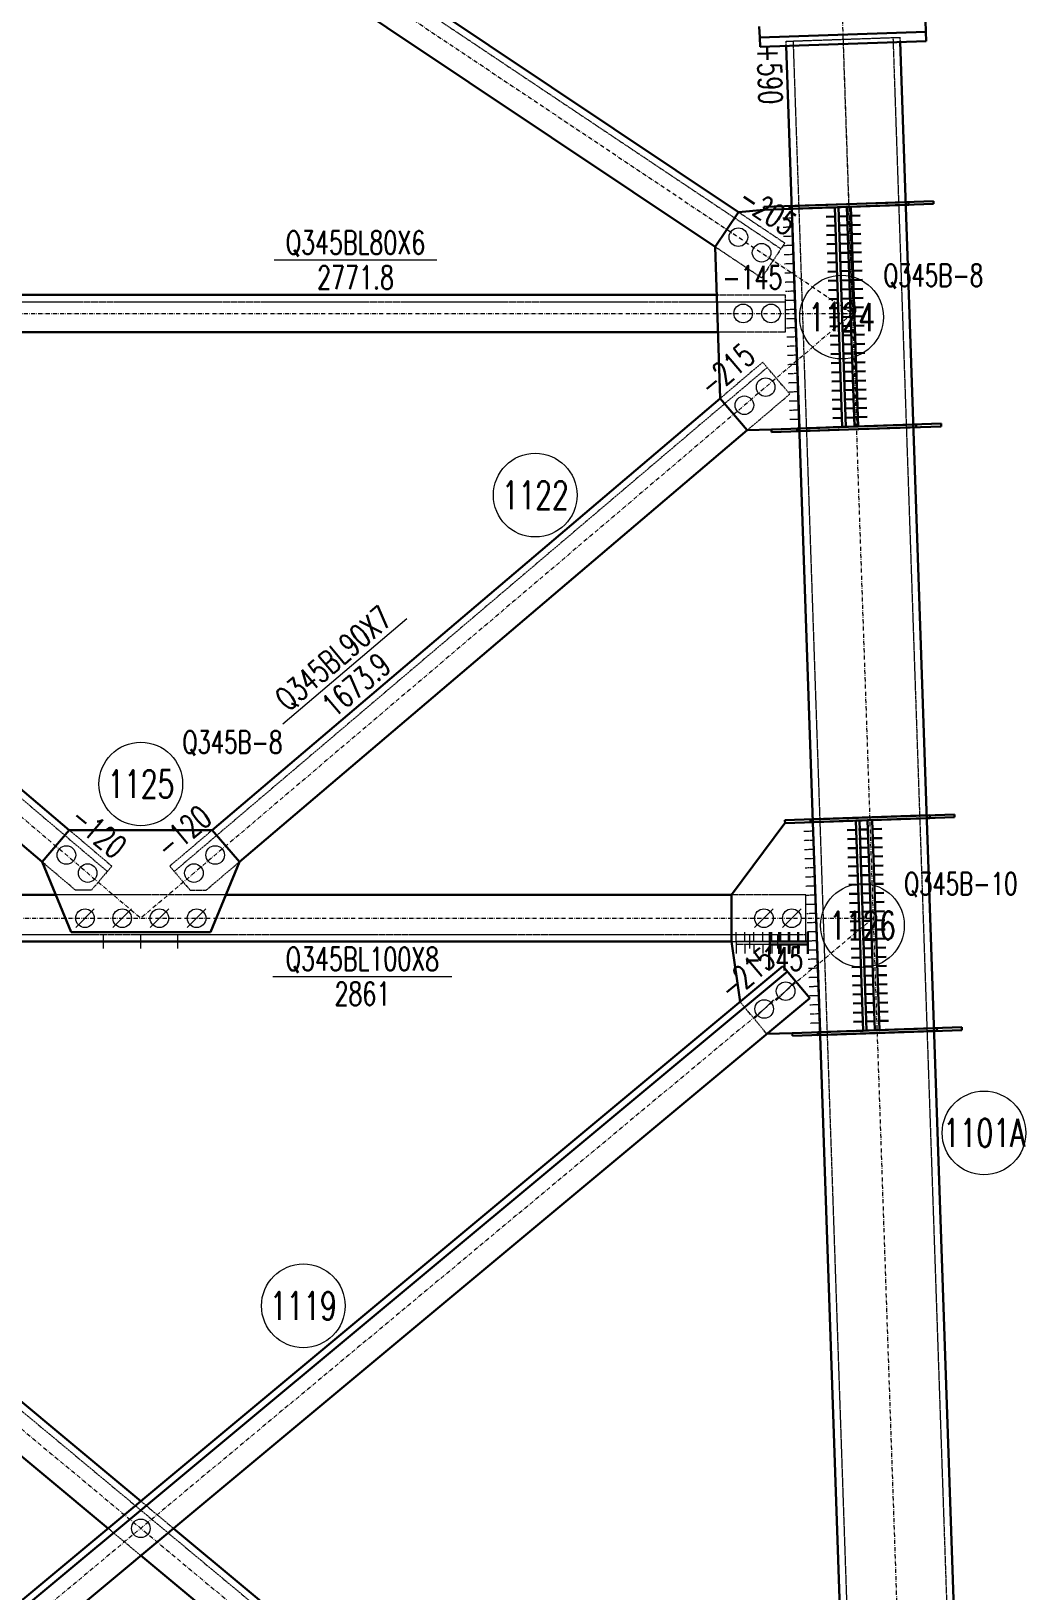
# Model space of a CAD drawing. Extents: x 4047 to 43290, y -150151 to -101862.
# Drawn here: x 40630 to 42769, y -133387 to -130033 of the extents above; entities that cross this region are included whole.
import ezdxf
from ezdxf.enums import TextEntityAlignment as Align

# ---------------------------------------------------------------- set-up
doc = ezdxf.new("R2010")
doc.units = 0
doc.header["$MEASUREMENT"] = 0
doc.linetypes.add('Dash', pattern=[2.75, 2, -0.75])
doc.linetypes.add('DashDot', pattern=[15.6, 9, -3, 0.6, -3])
doc.layers.get('0').update_dxf_attribs({"linetype": 'CONTINUOUS', "lineweight": 25})
doc.styles.get("Standard").update_dxf_attribs({"font": 'simplex.shx', "width": 0.7, "height": 3, "bigfont": 'gbhzfs.shx'})

# ---------------------------------------------------------------- blocks, each defined once
blk = doc.blocks.new('M20X45S')
at = {"color": 3, "linetype": 'Continuous', "lineweight": 13}
blk.add_circle((0, 0), 1, dxfattribs=at)
blk = doc.blocks.new('M20X55S')
at = {"color": 3, "linetype": 'Continuous', "lineweight": 13}
blk.add_line((-1, -1), (1, 1), dxfattribs=at)
blk.add_circle((0, 0), 1, dxfattribs=at)

msp = doc.modelspace()

# ---------------------------------------------------------------- linework, layer by layer
at = {"color": 2, "linetype": 'DashDot', "lineweight": 15}
for p, q in [((42132.42798, -122946.17005), (42396.27673, -130640.00207)), ((39403.13948, -128638.82499), (42396.27673, -130640.00207)), ((42376.05543, -130050.3487), (42639.90418, -137744.18072)), ((39334.47234, -130639.99872), (40865.39579, -131940.76644)), ((39334.51203, -130640.00207), (42396.27673, -130640.00207)), ((42396.31642, -130639.99872), (40865.39297, -131940.76644)), ((42440.88508, -131940.76675), (39197.25753, -134642.3559)), ((39289.90367, -131940.76675), (42533.53123, -134642.3559)), ((39289.90418, -131940.76718), (42440.88457, -131940.76718))]:
    msp.add_line(p, q, dxfattribs=at)
at = {"color": 1, "linetype": 'Dash', "lineweight": 20}
for p, q in [((39552.8236, -128702.81454), (42242.5319, -130501.12253)), ((42253.6274, -130054.54719), (42498.48346, -130046.15021)), ((42483.49227, -130046.66431), (42726.26289, -137125.85765)), ((42498.48346, -130046.15021), (42498.82619, -130056.14433)), ((42253.97013, -130064.54132), (42253.6274, -130054.54719)), ((42268.61859, -130054.03309), (42511.3892, -137133.22643)), ((42206.15118, -130417.0456), (42265.98838, -130414.99357)), ((42265.98838, -130414.99357), (42246.00013, -130415.67904)), ((42151.11153, -130421.95615), (42250.86899, -130488.65284)), ((42266.66335, -130434.6756), (42246.6751, -130435.36106)), ((42267.33831, -130454.35762), (42247.35006, -130455.04309)), ((42268.01328, -130474.03965), (42248.02503, -130474.72511)), ((42200.84647, -130563.47094), (42101.08901, -130496.77425)), ((42250.86899, -130488.65284), (42200.84647, -130563.47094)), ((42268.68825, -130493.72167), (42248.7, -130494.40714)), ((42269.36321, -130513.4037), (42249.37496, -130514.08917)), ((42270.03818, -130533.08572), (42250.04993, -130533.77119)), ((42270.71315, -130552.76775), (42250.7249, -130553.45322)), ((42271.38811, -130572.44977), (42251.39986, -130573.13524)), ((39479.51203, -130615.00207), (42251.27673, -130615.00207)), ((42104.5096, -130600.00207), (42251.27673, -130600.00207)), ((42251.27673, -130600.00207), (42251.27673, -130680.00207)), ((42272.06308, -130592.1318), (42252.07483, -130592.81727)), ((42272.73804, -130611.81383), (42252.74979, -130612.49929)), ((42273.41301, -130631.49585), (42253.42476, -130632.18132)), ((42274.08798, -130651.17788), (42254.09973, -130651.86334)), ((42251.27673, -130680.00207), (42107.1605, -130680.00207)), ((42274.76294, -130670.8599), (42254.77469, -130671.54537)), ((42275.43791, -130690.54193), (42255.44966, -130691.2274)), ((42276.11288, -130710.22395), (42256.12463, -130710.90942)), ((42203.33464, -130744.91806), (42111.88627, -130822.61827)), ((42261.60967, -130813.50392), (42203.33464, -130744.91806)), ((42276.78784, -130729.90598), (42256.79959, -130730.59145)), ((42277.46281, -130749.588), (42257.47456, -130750.27347)), ((39517.74162, -130756.34904), (40793.37284, -131840.20462)), ((42213.04714, -130756.34904), (40937.41592, -131840.20462)), ((42278.13778, -130769.27003), (42258.14953, -130769.9555)), ((42170.16152, -130891.20395), (42261.60967, -130813.50392)), ((42278.81274, -130788.95206), (42258.82449, -130789.63752)), ((42279.48771, -130808.63408), (42259.49946, -130809.31955)), ((42280.16267, -130828.31611), (42260.17443, -130829.00157)), ((42280.83764, -130847.99813), (42260.84939, -130848.6836)), ((42282.18757, -130887.36218), (42222.35037, -130889.41421)), ((42281.51261, -130867.68016), (42261.52436, -130868.36563)), ((42282.18757, -130887.36218), (42262.19932, -130888.04765)), ((40711.63859, -131751.0748), (40803.08534, -131828.77364)), ((41019.15016, -131751.0748), (40927.70341, -131828.77364)), ((42251.37601, -131736.03252), (42311.22111, -131733.98022)), ((42311.22111, -131733.98022), (42291.23286, -131734.66569)), ((42311.8948, -131753.62519), (42291.90655, -131754.31066)), ((42312.5685, -131773.27017), (42292.58025, -131773.95563)), ((42313.24219, -131792.91514), (42293.25394, -131793.60061)), ((40724.99658, -131880.52453), (40653.3639, -131819.66095)), ((41005.79217, -131880.52453), (41077.42486, -131819.66095)), ((42313.91589, -131812.56012), (42293.92764, -131813.24558)), ((40803.08534, -131828.77364), (40759.05532, -131880.59407)), ((40927.70341, -131828.77364), (40971.73344, -131880.59407)), ((42314.58958, -131832.20509), (42294.60133, -131832.89056)), ((42315.26328, -131851.85006), (42295.27503, -131852.53553)), ((41048.23511, -131890.76718), (40682.55365, -131890.76718)), ((40759.05532, -131880.59407), (40724.99658, -131880.52453)), ((40971.73344, -131880.59407), (41005.79217, -131880.52453)), ((42295.88457, -131890.76718), (42135.88457, -131890.76718)), ((42295.88457, -131990.76718), (42295.88457, -131890.76718)), ((42315.93698, -131871.49504), (42295.94873, -131872.18051)), ((42316.61067, -131891.14001), (42296.62242, -131891.82548)), ((42317.28437, -131910.78499), (42297.29612, -131911.47046)), ((42317.95806, -131930.42996), (42297.96981, -131931.11543)), ((42318.63176, -131950.07494), (42298.64351, -131950.7604)), ((39434.90418, -131975.76718), (42295.88457, -131975.76718)), ((42135.88457, -131990.76718), (42295.88457, -131990.76718)), ((42145.88457, -131990.76718), (42145.88457, -131970.77894)), ((42145.88457, -131990.76718), (42145.88457, -131996.76365)), ((42300.15773, -131990.76718), (42145.88457, -131990.76718)), ((42165.16872, -131990.76718), (42165.16872, -131970.77894)), ((42184.45286, -131990.76718), (42184.45286, -131970.77894)), ((42203.73701, -131990.76718), (42203.73701, -131970.77894)), ((42223.02115, -131990.76718), (42223.02115, -131970.77894)), ((42242.3053, -131990.76718), (42242.3053, -131970.77894)), ((42261.58944, -131990.76718), (42261.58944, -131970.77894)), ((42280.87359, -131990.76718), (42280.87359, -131970.77894)), ((42319.30545, -131969.71991), (42299.3172, -131970.40538)), ((42319.97915, -131989.36489), (42299.9909, -131990.05035)), ((42300.15773, -131990.76718), (42300.15773, -131970.77894)), ((42300.15773, -131996.76365), (42300.15773, -131990.76718)), ((42145.88457, -131996.76365), (42145.88457, -132016.75188)), ((42145.88457, -131996.76365), (42300.15773, -131996.76365)), ((42165.16872, -131996.76365), (42165.16872, -132016.75188)), ((42184.45286, -131996.76365), (42184.45286, -132016.75188)), ((42203.73701, -131996.76365), (42203.73701, -132016.75188)), ((42223.02115, -131996.76365), (42223.02115, -132016.75188)), ((42242.3053, -131996.76365), (42242.3053, -132016.75188)), ((42261.58944, -131996.76365), (42261.58944, -132016.75188)), ((42280.87359, -131996.76365), (42280.87359, -132016.75188)), ((42300.15773, -131996.76365), (42300.15773, -132016.75188)), ((42320.65285, -132009.00986), (42300.6646, -132009.69533)), ((39474.30668, -132055.31165), (42379.84338, -134475.30787)), ((42321.32654, -132028.65483), (42301.33829, -132029.3403)), ((42322.00024, -132048.29981), (42302.01199, -132048.98528)), ((42322.67393, -132067.94478), (42302.68568, -132068.63025)), ((42323.34763, -132087.58976), (42303.35938, -132088.27523)), ((42212.27377, -132189.73926), (42154.67522, -132120.58432)), ((42324.02132, -132107.23473), (42304.03307, -132107.9202)), ((42324.69502, -132126.87971), (42304.70677, -132127.56517)), ((42325.36872, -132146.52468), (42305.38047, -132147.21015)), ((42326.71611, -132185.81463), (42266.8789, -132187.86666)), ((42326.04241, -132166.16965), (42306.05416, -132166.85512)), ((42326.71611, -132185.81463), (42306.72786, -132186.5001)), ((40865.39438, -133194.41511), (40935.70864, -133252.97925)), ((40865.39438, -133311.54339), (40795.08011, -133252.97925))]:
    msp.add_line(p, q, dxfattribs=at)
at = {"color": 7, "linetype": 'Continuous', "lineweight": 30}
for p, q in [((42358.41299, -130411.824), (42338.88416, -130412.49372)), ((42384.56275, -130410.92723), (42364.57451, -130411.6127)), ((42366.22453, -130411.55612), (42385.75336, -130410.8864)), ((42392.55804, -130410.65305), (42412.54628, -130409.96758)), ((42359.08796, -130431.50603), (42339.55913, -130432.17574)), ((42359.76293, -130451.18805), (42340.23409, -130451.85777)), ((42385.23771, -130430.60926), (42365.24948, -130431.29473)), ((42385.91268, -130450.29129), (42365.92444, -130450.97675)), ((42366.89949, -130431.23814), (42386.42833, -130430.56843)), ((42367.57446, -130450.92017), (42387.10329, -130450.25046)), ((42393.23301, -130430.33507), (42413.22124, -130429.64961)), ((42393.90797, -130450.0171), (42413.89621, -130449.33163)), ((42360.43789, -130470.87008), (42340.90906, -130471.53979)), ((42386.58764, -130469.97331), (42366.59941, -130470.65878)), ((42368.24943, -130470.60219), (42387.77826, -130469.93248)), ((42394.58294, -130469.69912), (42414.57118, -130469.01366)), ((42361.11286, -130490.5521), (42341.58402, -130491.22182)), ((42361.78783, -130510.23413), (42342.25899, -130510.90384)), ((42387.26261, -130489.65534), (42367.27437, -130490.3408)), ((42387.93758, -130509.33736), (42367.94934, -130510.02283)), ((42368.92439, -130490.28422), (42388.45323, -130489.61451)), ((42369.59936, -130509.96625), (42389.12819, -130509.29653)), ((42395.25791, -130489.38115), (42415.24614, -130488.69568)), ((42395.93287, -130509.06318), (42415.92111, -130508.37771)), ((42362.46279, -130529.91616), (42342.93396, -130530.58587)), ((42363.13776, -130549.59818), (42343.60892, -130550.26789)), ((42388.61254, -130529.01939), (42368.62431, -130529.70486)), ((42389.28751, -130548.70141), (42369.29927, -130549.38688)), ((42370.27433, -130529.64827), (42389.80316, -130528.97856)), ((42370.94929, -130549.3303), (42390.47813, -130548.66058)), ((42396.60784, -130528.7452), (42416.59607, -130528.05973)), ((42397.2828, -130548.42723), (42417.27104, -130547.74176)), ((42363.81272, -130569.28021), (42344.28389, -130569.94992)), ((42389.96248, -130568.38344), (42369.97424, -130569.06891)), ((42371.62426, -130569.01232), (42391.15309, -130568.34261)), ((42397.95777, -130568.10925), (42417.94601, -130567.42379)), ((42364.48769, -130588.96223), (42344.95886, -130589.63195)), ((42365.16266, -130608.64426), (42345.63382, -130609.31397)), ((42390.63744, -130588.06547), (42370.64921, -130588.75093)), ((42391.31241, -130607.74749), (42371.32417, -130608.43296)), ((42372.29922, -130588.69435), (42391.82806, -130588.02463)), ((42372.97419, -130608.37637), (42392.50302, -130607.70666)), ((42398.63274, -130587.79128), (42418.62097, -130587.10581)), ((42399.3077, -130607.4733), (42419.29594, -130606.78784)), ((42365.83762, -130628.32628), (42346.30879, -130628.996)), ((42366.51259, -130648.00831), (42346.98376, -130648.67802)), ((42391.98738, -130627.42952), (42371.99914, -130628.11498)), ((42392.66234, -130647.11154), (42372.67411, -130647.79701)), ((42373.64916, -130628.0584), (42393.17799, -130627.38869)), ((42374.32412, -130647.74042), (42393.85296, -130647.07071)), ((42399.98267, -130627.15533), (42419.97091, -130626.46986)), ((42400.65764, -130646.83735), (42420.64587, -130646.15189)), ((42367.18756, -130667.69033), (42347.65872, -130668.36005)), ((42393.33731, -130666.79357), (42373.34907, -130667.47903)), ((42374.99909, -130667.42245), (42394.52792, -130666.75274)), ((42401.3326, -130666.51938), (42421.32084, -130665.83391)), ((42402.00757, -130686.20141), (42421.99581, -130685.51594)), ((42367.86252, -130687.37236), (42348.33369, -130688.04207)), ((42368.53749, -130707.05439), (42349.00865, -130707.7241)), ((42394.01227, -130686.47559), (42374.02404, -130687.16106)), ((42394.68724, -130706.15762), (42374.69901, -130706.84309)), ((42375.67406, -130687.10448), (42395.20289, -130686.43476)), ((42376.34902, -130706.7865), (42395.87786, -130706.11679)), ((42402.68254, -130705.88343), (42422.67077, -130705.19796)), ((42369.21246, -130726.73641), (42349.68362, -130727.40612)), ((42369.88742, -130746.41844), (42350.35859, -130747.08815)), ((42395.36221, -130725.83964), (42375.37397, -130726.52511)), ((42396.03717, -130745.52167), (42376.04894, -130746.20714)), ((42377.02399, -130726.46853), (42396.55282, -130725.79881)), ((42377.69896, -130746.15055), (42397.22779, -130745.48084)), ((42403.3575, -130725.56546), (42423.34574, -130724.87999)), ((42404.03247, -130745.24748), (42424.0207, -130744.56202)), ((42370.56239, -130766.10046), (42351.03355, -130766.77018)), ((42371.23735, -130785.78249), (42351.70852, -130786.4522)), ((42396.71214, -130765.2037), (42376.7239, -130765.88916)), ((42397.38711, -130784.88572), (42377.39887, -130785.57119)), ((42378.37392, -130765.83258), (42397.90276, -130765.16286)), ((42379.04889, -130785.5146), (42398.57772, -130784.84489)), ((42404.70743, -130764.92951), (42424.69567, -130764.24404)), ((42405.3824, -130784.61153), (42425.37064, -130783.92607)), ((42371.91232, -130805.46451), (42352.38349, -130806.13423)), ((42398.06207, -130804.56775), (42378.07384, -130805.25321)), ((42379.72385, -130805.19663), (42399.25269, -130804.52692)), ((42406.05737, -130804.29356), (42426.0456, -130803.60809)), ((42372.58729, -130825.14654), (42353.05845, -130825.81625)), ((42373.26225, -130844.82857), (42353.73342, -130845.49828)), ((42398.73704, -130824.24977), (42378.7488, -130824.93524)), ((42399.41201, -130843.9318), (42379.42377, -130844.61726)), ((42380.39882, -130824.87865), (42399.92766, -130824.20894)), ((42381.07379, -130844.56068), (42400.60262, -130843.89097)), ((42406.73233, -130823.97558), (42426.72057, -130823.29012)), ((42407.4073, -130843.65761), (42427.39554, -130842.97214)), ((42373.93722, -130864.51059), (42354.40839, -130865.1803)), ((42374.61219, -130884.19262), (42355.08335, -130884.86233)), ((42400.08697, -130863.61382), (42380.09874, -130864.29929)), ((42400.76194, -130883.29585), (42380.7737, -130883.98132)), ((42381.74875, -130864.24271), (42401.27759, -130863.57299)), ((42382.42372, -130883.92473), (42401.95255, -130883.25502)), ((42408.08227, -130863.33964), (42428.0705, -130862.65417)), ((42408.75723, -130883.02166), (42428.74547, -130882.33619)), ((42403.64016, -131730.81084), (42384.11153, -131731.48055)), ((42404.31386, -131750.45582), (42384.78522, -131751.12552)), ((42428.79606, -131729.94816), (42408.80782, -131730.63362)), ((42429.46975, -131749.59313), (42409.48152, -131750.2786)), ((42411.45162, -131730.54296), (42430.98025, -131729.87325)), ((42412.12531, -131750.18793), (42431.65395, -131749.51823)), ((42438.79018, -131729.60542), (42458.77841, -131728.91996)), ((42439.46387, -131749.2504), (42459.45211, -131748.56493)), ((42404.98755, -131770.10079), (42385.45892, -131770.7705)), ((42405.66125, -131789.74576), (42386.13261, -131790.41547)), ((42430.14345, -131769.2381), (42410.15521, -131769.92357)), ((42430.81715, -131788.88308), (42410.82891, -131789.56855)), ((42412.79901, -131769.83291), (42432.32764, -131769.1632)), ((42413.4727, -131789.47788), (42433.00134, -131788.80818)), ((42440.13757, -131768.89537), (42460.1258, -131768.2099)), ((42440.81126, -131788.54035), (42460.7995, -131787.85488)), ((42406.33495, -131809.39074), (42386.80631, -131810.06044)), ((42431.49084, -131808.52805), (42411.50261, -131809.21352)), ((42414.1464, -131809.12286), (42433.67503, -131808.45315)), ((42441.48496, -131808.18532), (42461.4732, -131807.49985)), ((42407.00864, -131829.03571), (42387.48001, -131829.70542)), ((42407.68234, -131848.68069), (42388.1537, -131849.35039)), ((42432.16454, -131828.17303), (42412.1763, -131828.8585)), ((42432.83823, -131847.818), (42412.85, -131848.50347)), ((42414.82009, -131828.76783), (42434.34873, -131828.09812)), ((42415.49379, -131848.4128), (42435.02243, -131847.7431)), ((42442.15865, -131827.83029), (42462.14689, -131827.14483)), ((42442.83235, -131847.47527), (42462.82059, -131846.7898)), ((42408.35603, -131868.32566), (42388.8274, -131868.99537)), ((42409.02973, -131887.97064), (42389.50109, -131888.64034)), ((42433.51193, -131867.46298), (42413.52369, -131868.14844)), ((42434.18562, -131887.10795), (42414.19739, -131887.79342)), ((42416.16749, -131868.05778), (42435.69612, -131867.38807)), ((42416.84118, -131887.70275), (42436.36982, -131887.03305)), ((42443.50605, -131867.12024), (42463.49428, -131866.43478)), ((42444.17974, -131886.76522), (42464.16798, -131886.07975)), ((42409.70342, -131907.61561), (42390.17479, -131908.28532)), ((42410.37712, -131927.26059), (42390.84848, -131927.93029)), ((42434.85932, -131906.75293), (42414.87108, -131907.43839)), ((42435.53302, -131926.3979), (42415.54478, -131927.08337)), ((42417.51488, -131907.34773), (42437.04351, -131906.67802)), ((42418.18857, -131926.9927), (42437.71721, -131926.323)), ((42444.85344, -131906.41019), (42464.84167, -131905.72472)), ((42445.52713, -131926.05517), (42465.51537, -131925.3697)), ((42411.05082, -131946.90556), (42391.52218, -131947.57527)), ((42436.20671, -131946.04287), (42416.21848, -131946.72834)), ((42418.86227, -131946.63768), (42438.3909, -131945.96797)), ((42446.20083, -131945.70014), (42466.18907, -131945.01467)), ((42218.44323, -131991.03096), (42218.44337, -131971.03708)), ((42238.87392, -131991.0311), (42238.87406, -131971.03723)), ((42259.30462, -131991.03125), (42259.30476, -131971.03737)), ((42279.73531, -131991.03139), (42279.73545, -131971.03751)), ((42300.166, -131991.03154), (42300.16614, -131971.03766)), ((42411.72451, -131966.55053), (42392.19588, -131967.22024)), ((42412.39821, -131986.19551), (42392.86957, -131986.86521)), ((42436.88041, -131965.68785), (42416.89217, -131966.37332)), ((42437.5541, -131985.33282), (42417.56587, -131986.01829)), ((42419.53597, -131966.28265), (42439.0646, -131965.61295)), ((42420.20966, -131985.92763), (42439.7383, -131985.25792)), ((42446.87453, -131965.34512), (42466.86276, -131964.65965)), ((42447.54822, -131984.99009), (42467.53646, -131984.30462)), ((42218.44319, -131997.02912), (42218.44305, -132017.023)), ((42238.87388, -131997.02927), (42238.87374, -132017.02315)), ((42259.30457, -131997.02941), (42259.30443, -132017.02329)), ((42279.73527, -131997.02956), (42279.73513, -132017.02343)), ((42300.16596, -131997.0297), (42300.16582, -132017.02358)), ((42413.0719, -132005.84048), (42393.54327, -132006.51019)), ((42413.7456, -132025.48546), (42394.21696, -132026.15516)), ((42438.2278, -132004.9778), (42418.23956, -132005.66327)), ((42438.90149, -132024.62277), (42418.91326, -132025.30824)), ((42420.88336, -132005.5726), (42440.41199, -132004.90289)), ((42421.55705, -132025.21757), (42441.08569, -132024.54787)), ((42448.22192, -132004.63506), (42468.21015, -132003.9496)), ((42448.89561, -132024.28004), (42468.88385, -132023.59457)), ((42256.48208, -132055.31165), (39350.94538, -134475.30787)), ((42414.41929, -132045.13043), (42394.89066, -132045.80014)), ((42439.57519, -132044.26775), (42419.58695, -132044.95321)), ((42422.23075, -132044.86255), (42441.75938, -132044.19284)), ((42449.56931, -132043.92501), (42469.55754, -132043.23955)), ((42415.09299, -132064.77541), (42395.56435, -132065.44511)), ((42415.76669, -132084.42038), (42396.23805, -132085.09009)), ((42440.24889, -132063.91272), (42420.26065, -132064.59819)), ((42440.92258, -132083.5577), (42420.93435, -132084.24316)), ((42422.90444, -132064.50752), (42442.43308, -132063.83782)), ((42423.57814, -132084.1525), (42443.10677, -132083.48279)), ((42450.243, -132063.56999), (42470.23124, -132062.88452)), ((42450.9167, -132083.21496), (42470.90494, -132082.52949)), ((42416.44038, -132104.06535), (42396.91175, -132104.73506)), ((42417.11408, -132123.71033), (42397.58544, -132124.38004)), ((42441.59628, -132103.20267), (42421.60804, -132103.88814)), ((42442.26997, -132122.84764), (42422.28174, -132123.53311)), ((42424.25184, -132103.79747), (42443.78047, -132103.12777)), ((42424.92553, -132123.44245), (42444.45417, -132122.77274)), ((42451.5904, -132102.85994), (42471.57863, -132102.17447)), ((42452.26409, -132122.50491), (42472.25233, -132121.81944)), ((42417.78777, -132143.3553), (42398.25914, -132144.02501)), ((42442.94367, -132142.49262), (42422.95543, -132143.17809)), ((42425.59923, -132143.08742), (42445.12786, -132142.41772)), ((42426.27292, -132162.7324), (42445.80156, -132162.06269)), ((42452.93779, -132142.14989), (42472.92602, -132141.46442)), ((42453.61148, -132161.79486), (42473.59972, -132161.10939)), ((42418.46147, -132163.00028), (42398.93283, -132163.66998)), ((42419.13516, -132182.64525), (42399.60653, -132183.31496)), ((42443.61736, -132162.13759), (42423.62913, -132162.82306)), ((42444.29106, -132181.78257), (42424.30282, -132182.46804)), ((42426.94662, -132182.37737), (42446.47525, -132181.70766)), ((42454.28518, -132181.43983), (42474.27341, -132180.75437))]:
    msp.add_line(p, q, dxfattribs=at)
at = {"color": 7, "linetype": 'Continuous', "lineweight": 13}
for p, q in [((41152.35516, -130525.00207), (41502.35516, -130525.00207)), ((41437.7129, -131297.02125), (41170.98968, -131523.64588)), ((41149.72444, -132065.76718), (41534.72444, -132065.76718))]:
    msp.add_line(p, q, dxfattribs=at)
at = {"color": 7, "linetype": 'Continuous', "lineweight": 30}
for points in [[(40946.35792, -129616.47177), (42151.11153, -130421.95615)], [(42101.08901, -130496.77425), (40865.39438, -129670.60306)], [(42554.60753, -130034.21964), (42553.78497, -130010.23374)], [(42195.9953, -130022.50361), (42196.81786, -130046.48951)], [(42554.60753, -130034.21964), (42196.81786, -130046.48951)], [(42196.81786, -130046.48951), (42554.60753, -130034.21964)], [(42196.81786, -130046.48951), (42197.50333, -130066.47776)], [(42555.293, -130054.20789), (42554.60753, -130034.21964)], [(42197.50333, -130066.47776), (42555.293, -130054.20789)], [(42495.88391, -137118.74934), (42253.97013, -130064.54132)], [(42498.82619, -130056.14433), (42740.73997, -137110.35236)], [(42151.11153, -130421.95615), (42206.02363, -130417.04997)], [(42205.94554, -130411.04912), (42517.18194, -130400.37573)], [(42206.15118, -130417.0456), (42205.94554, -130411.04912)], [(42206.02363, -130417.04997), (42206.15118, -130417.0456)], [(42517.38758, -130406.3722), (42206.15118, -130417.0456)], [(42570.48419, -130398.5478), (42260.80658, -130409.16775)], [(42260.80658, -130409.16775), (42261.01222, -130415.16422)], [(42261.01222, -130415.16422), (42570.68983, -130404.54428)], [(42265.98838, -130414.99357), (42282.18757, -130887.36218)], [(42358.41299, -130411.824), (42366.22453, -130411.55612)], [(42374.61219, -130884.19262), (42358.41299, -130411.824)], [(42366.22453, -130411.55612), (42382.42372, -130883.92473)], [(42392.55804, -130410.65305), (42384.56275, -130410.92723)], [(42384.56275, -130410.92723), (42400.76194, -130883.29585)], [(42408.75723, -130883.02166), (42392.55804, -130410.65305)], [(42517.18194, -130400.37573), (42517.38758, -130406.3722)], [(42570.68983, -130404.54428), (42570.48419, -130398.5478)], [(42101.08901, -130496.77425), (42151.11153, -130421.95615)], [(42111.8863, -130822.61903), (42101.08901, -130496.77425)], [(39626.27916, -130600.00207), (42104.5096, -130600.00207)], [(42107.1605, -130680.00207), (39623.62826, -130680.00207)], [(39618.90248, -130822.61827), (40711.63859, -131751.0748)], [(42111.88627, -130822.61827), (41019.15016, -131751.0748)], [(42170.16057, -130891.20399), (42111.8863, -130822.61903)], [(42222.35037, -130889.41421), (42533.58678, -130878.74081)], [(42533.79242, -130884.73729), (42222.55601, -130895.41069)], [(42586.88903, -130876.91289), (42277.21141, -130887.53283)], [(42277.41705, -130893.52931), (42587.09467, -130882.90937)], [(42382.42372, -130883.92473), (42374.61219, -130884.19262)], [(42400.76194, -130883.29585), (42408.75723, -130883.02166)], [(42533.58678, -130878.74081), (42533.79242, -130884.73729)], [(42587.09467, -130882.90937), (42586.88903, -130876.91289)], [(40653.3639, -131819.66095), (39560.62724, -130891.20395)], [(41077.42486, -131819.66095), (42170.16152, -130891.20395)], [(42222.35037, -130889.41421), (42170.16057, -130891.20399)], [(42222.55601, -130895.41069), (42222.35037, -130889.41421)], [(42277.21141, -130887.53283), (42277.41705, -130893.52931)], [(42251.17037, -131730.03604), (42562.56625, -131719.35718)], [(42562.77189, -131725.35365), (42251.37601, -131736.03252)], [(42615.71723, -131717.53444), (42306.03319, -131728.1546)], [(42306.23883, -131734.15108), (42615.92287, -131723.53092)], [(42562.56625, -131719.35718), (42562.77189, -131725.35365)], [(42615.92287, -131723.53092), (42615.71723, -131717.53444)], [(40711.63768, -131751.0748), (40653.36341, -131819.65976)], [(41019.15108, -131751.0748), (40711.63768, -131751.0748)], [(41077.42535, -131819.65976), (41019.15108, -131751.0748)], [(42135.88457, -131890.76718), (42251.25636, -131736.03662)], [(42251.37601, -131736.03252), (42251.17037, -131730.03604)], [(42251.25636, -131736.03662), (42251.37601, -131736.03252)], [(42306.03319, -131728.1546), (42306.23883, -131734.15108)], [(42311.22111, -131733.98022), (42326.71611, -132185.81463)], [(42403.64016, -131730.81084), (42411.45162, -131730.54296)], [(42419.13516, -132182.64525), (42403.64016, -131730.81084)], [(42411.45162, -131730.54296), (42426.94662, -132182.37737)], [(42438.79018, -131729.60542), (42428.79606, -131729.94816)], [(42428.79606, -131729.94816), (42444.29106, -132181.78257)], [(42454.28518, -132181.43983), (42438.79018, -131729.60542)], [(40653.36341, -131819.65976), (40715.39438, -131970.76718)], [(41015.39438, -131970.76718), (41077.42535, -131819.65976)], [(40682.55365, -131890.76718), (39594.90418, -131890.76718)], [(42135.88457, -131890.76718), (41048.23511, -131890.76718)], [(42135.88457, -131990.76718), (42135.88457, -131890.76718)], [(39594.90418, -131990.76718), (42135.88457, -131990.76718)], [(40715.39438, -131970.76718), (41015.39438, -131970.76718)], [(42154.67522, -132120.58432), (42135.88457, -131990.76718)], [(42218.44319, -131997.02912), (42218.44323, -131991.03096)], [(42218.44323, -131991.03096), (42300.166, -131991.03154)], [(42300.166, -131991.03154), (42300.16596, -131997.0297)], [(42300.16596, -131997.0297), (42218.44319, -131997.02912)], [(42246.88232, -132043.78582), (39341.34562, -134463.78205)], [(42304.48087, -132112.94077), (42246.88232, -132043.78582)], [(39398.94417, -134532.93699), (42304.48087, -132112.94077)], [(39576.11354, -132120.58432), (40865.39438, -133194.41511)], [(40795.08011, -133252.97925), (39518.51498, -132189.73926)], [(42266.8789, -132187.86666), (42212.27377, -132189.73926)], [(42266.8789, -132187.86666), (42578.11531, -132177.19326)], [(42267.08454, -132193.86313), (42266.8789, -132187.86666)], [(42578.32095, -132183.18974), (42267.08454, -132193.86313)], [(42631.41787, -132175.36533), (42321.73384, -132185.98549)], [(42321.73384, -132185.98549), (42321.93948, -132191.98196)], [(42321.93948, -132191.98196), (42631.62351, -132181.3618)], [(42426.94662, -132182.37737), (42419.13516, -132182.64525)], [(42444.29106, -132181.78257), (42454.28518, -132181.43983)], [(42578.11531, -132177.19326), (42578.32095, -132183.18974)], [(42631.62351, -132181.3618), (42631.41787, -132175.36533)], [(40935.70864, -133252.97925), (42297.23695, -134386.98432)], [(42239.6384, -134456.13926), (40865.39438, -133311.54339)]]:
    msp.add_lwpolyline(points, dxfattribs=at)
at = {"color": 3, "linetype": 'Continuous', "lineweight": 20}
for points in [[(40785.39438, -132005.76718), (40785.39438, -131975.76718)], [(40865.39438, -132005.76718), (40865.39438, -131975.76718)], [(40945.39438, -132005.76718), (40945.39438, -131975.76718)], [(42175.88457, -132005.76718), (42175.88457, -131975.76718)], [(42235.88457, -132005.76718), (42235.88457, -131975.76718)]]:
    msp.add_lwpolyline(points, dxfattribs=at)
at = {"color": 7, "linetype": 'Continuous', "lineweight": 13}
for centre in [(42373.02981, -130647.78481), (41714.02169, -131030.75881), (40865.39438, -131652.0748), (42417.91044, -131956.50436), (42679.34825, -132402.45398), (41215.01168, -132774.38079)]:
    msp.add_circle(centre, 90, dxfattribs=at)

# ---------------------------------------------------------------- block references
at = {"color": 3, "linetype": 'Continuous', "lineweight": 13, "xscale": 20, "yscale": 20, "zscale": 20}
for name, p in [('M20X45S', (42151.03963, -130476.03937)), ('M20X45S', (42200.91837, -130509.38772)), ('M20X45S', (42161.27673, -130640.00207)), ('M20X45S', (42221.27673, -130640.00207)), ('M20X45S', (42209.6094, -130798.63661)), ('M20X45S', (42163.88542, -130837.48654)), ('M20X45S', (40705.36253, -131804.79224)), ('M20X45S', (41025.42622, -131804.79224)), ('M20X45S', (40751.08651, -131843.64218)), ('M20X45S', (40979.70225, -131843.64218)), ('M20X55S', (40745.39438, -131940.76718)), ('M20X55S', (40825.39438, -131940.76718)), ('M20X55S', (40905.39438, -131940.76718)), ('M20X55S', (40985.39438, -131940.76718)), ('M20X55S', (42205.88457, -131940.76718)), ('M20X55S', (42265.88457, -131940.76718)), ('M20X55S', (42252.62944, -132097.56324)), ('M20X55S', (42206.52615, -132135.96227)), ('M20X45S', (40865.39282, -133252.98054))]:
    msp.add_blockref(name, p, dxfattribs=at)

# ---------------------------------------------------------------- texts
at = {"color": 7, "linetype": 'Continuous', "lineweight": 13, "width": 0.7}
for s, rotation, p in [('+590', 271.96410552, (42218.54857, -130125.79132)), ('-205', 326.23376886, (42213.51985, -130418.57223)), ('-215', 40.35329713, (42125.70873, -130761.66554)), ('Q345BL90X7', 40.35329713, (41280.07003, -131381.75612)), ('1673.9', 40.35329713, (41328.63256, -131438.91101)), ('-120', 319.64670287, (40774.02196, -131754.87127)), ('-120', 40.35329713, (40956.76679, -131754.87127)), ('-215', 39.79062077, (42169.09574, -132059.77014))]:
    msp.add_text(s, height=50, rotation=rotation, dxfattribs=at).set_placement(p, align=Align.MIDDLE_CENTER)
for s, height, p in [('Q345BL80X6', 50, (41327.35516, -130487.50207)), ('2771.8', 50, (41327.35516, -130562.50207)), ('-145', 50, (42181.27673, -130562.50207)), ('1124', 60, (42373.02981, -130647.78481)), ('1122', 60, (41714.02169, -131030.75881)), ('1125', 60, (40865.39438, -131652.0748)), ('1126', 60, (42417.91044, -131956.50436)), ('Q345BL100X8', 50, (41342.22444, -132028.26718)), ('-145', 50, (42225.88457, -132028.26718)), ('2861', 50, (41342.22444, -132103.26718)), ('1101A', 60, (42679.34825, -132402.45398)), ('1119', 60, (41215.01168, -132774.38079))]:
    msp.add_text(s, height=height, dxfattribs=at).set_placement(p, align=Align.MIDDLE_CENTER)
for s, p in [('Q345B-8', (42463.02981, -130557.78481)), ('Q345B-8', (40955.39438, -131562.0748)), ('Q345B-10', (42507.91044, -131866.50436))]:
    msp.add_text(s, height=48, dxfattribs=at).set_placement(p, align=Align.MIDDLE_LEFT)

doc.saveas('drawing.dxf')
